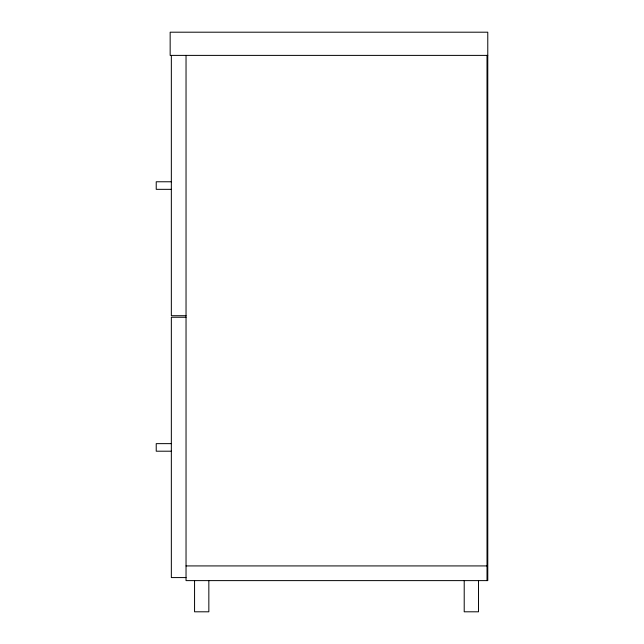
<?xml version="1.0" encoding="UTF-8"?>
<svg xmlns="http://www.w3.org/2000/svg" width="644" height="644" viewBox="0 0 644 644"><rect width="100%" height="100%" fill="white"/><g stroke="black" fill="none" stroke-linecap="round" stroke-linejoin="round"><path stroke-width="0.97" d="M487.774 55.392L170.161 55.392L170.161 32.2L487.774 32.2L487.774 580.614L186.036 580.614L186.036 55.392M171.344 181.769L156.226 181.769L156.226 189.336L171.344 189.336M186.036 315.713L171.344 315.713L171.344 55.392M186.036 317.259L171.344 317.259L171.344 577.579L186.036 577.579M171.344 443.636L156.226 443.636L156.226 451.203L171.344 451.203M186.036 565.923L487.009 565.923M487.009 55.392L487.017 580.614M478.5 580.614L478.5 611.8L464.211 611.8L464.211 580.614M208.841 580.614L208.841 611.8L194.56 611.8L194.56 580.614"/></g></svg>
